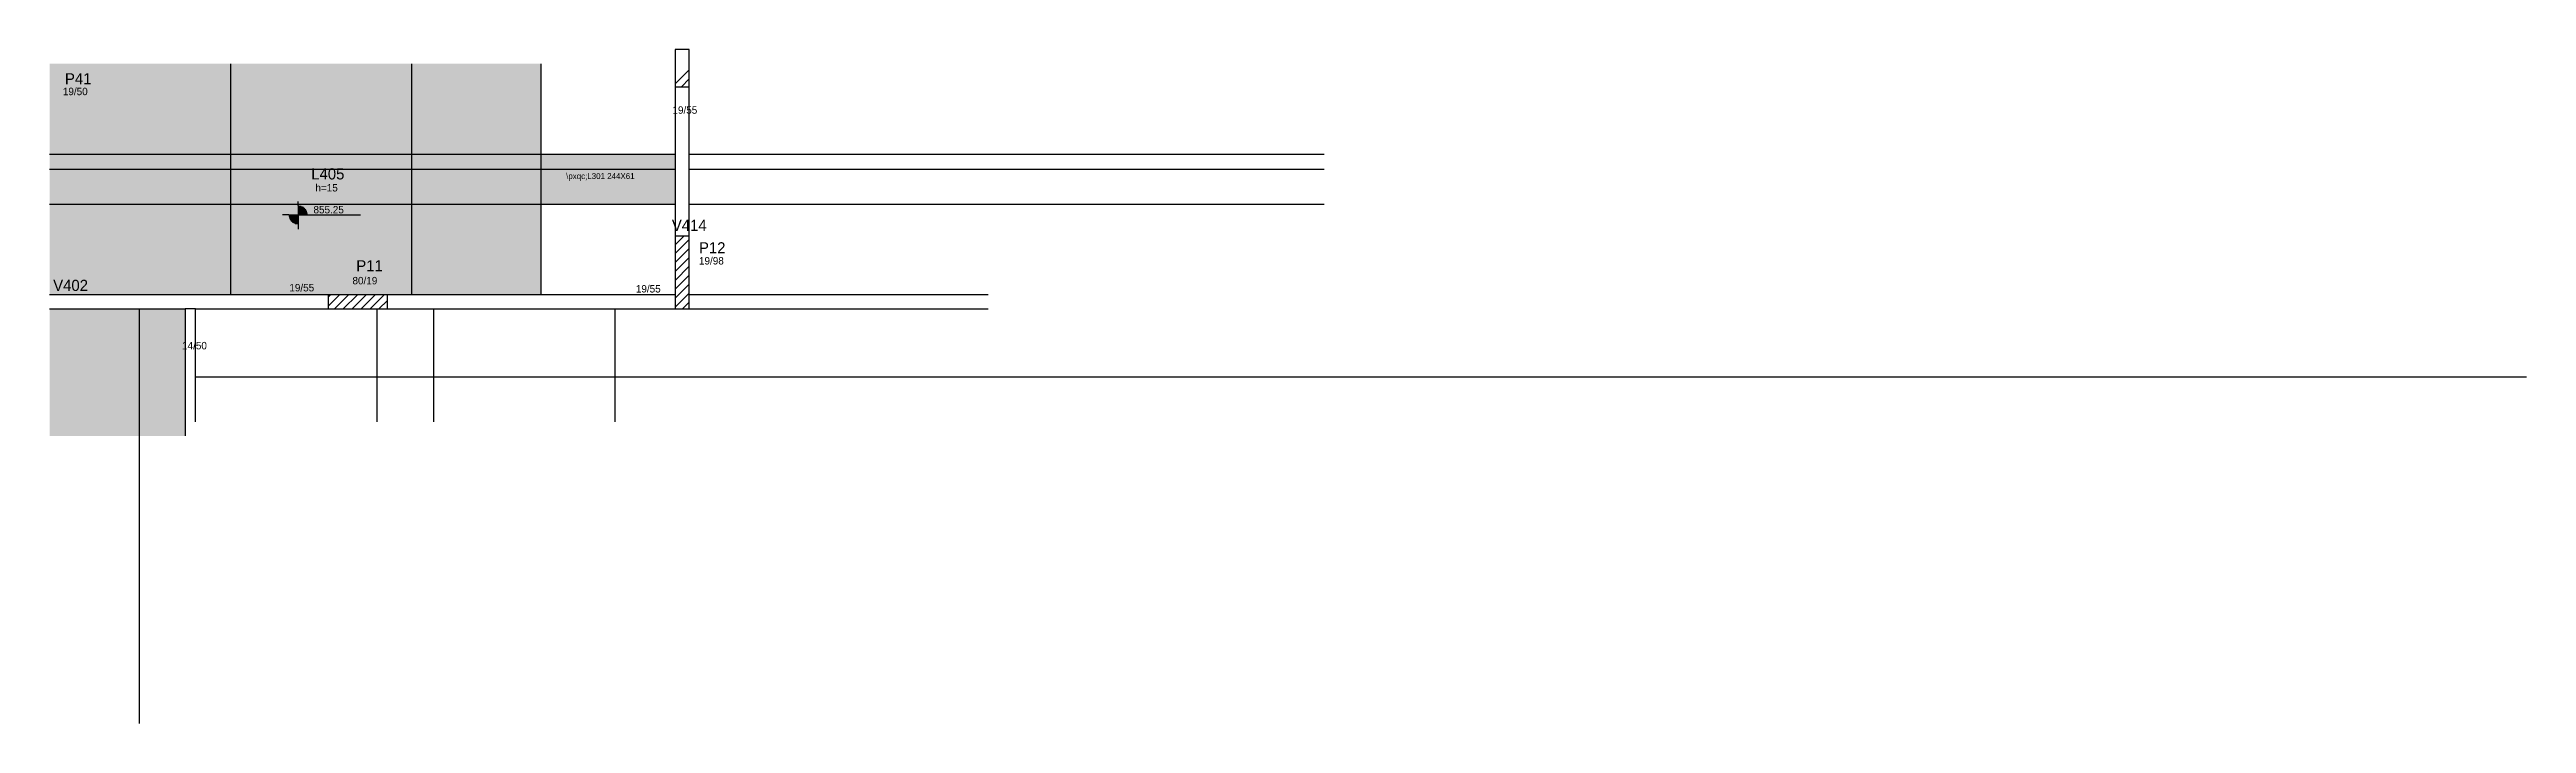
# Model space of a CAD drawing. Header units: metres. Extents: x 2443 to 5778, y 1626 to 2533.
import ezdxf

# ---------------------------------------------------------------- set-up
doc = ezdxf.new("R2010")
doc.units = ezdxf.units.M
for name, color, linetype in [('3', 7, 'Continuous'), ('4', 7, 'Continuous'), ('7', 7, 'Continuous'), ('AUX00', 7, 'Continuous'), ('Hachura', 7, 'Continuous'), ('Painéis', 7, 'Continuous'), ('REAPROVEITAMENTO', 7, 'Continuous')]:
    doc.layers.add(name, color=color, linetype=linetype)

msp = doc.modelspace()

# ---------------------------------------------------------------- hatches: boundary and pattern name
at = {"layer": 'Hachura'}
h = msp.add_hatch(color=7, dxfattribs=at)
h.dxf.hatch_style = 1
h.paths.add_polyline_path([(2443, 2372.1), (3285.5, 2372.1), (3285.5, 2372.1), (3285.5, 2392.1), (3285.5, 2392.1), (2443, 2392.1), (2443, 2392.1), (2443, 2372.1)])
h = msp.add_hatch(color=7, dxfattribs=at)
h.dxf.hatch_style = 1
h.paths.add_polyline_path([(3285.5, 2325.1), (3285.5, 2372.1), (3285.5, 2372.1), (3105, 2372.1), (3105, 2372.1), (3105, 2325.1), (3105, 2325.1), (3285.5, 2325.1)])
at = {"layer": 'REAPROVEITAMENTO'}
h = msp.add_hatch(color=7, dxfattribs=at)
h.dxf.hatch_style = 1
h.paths.add_polyline_path([(3105, 2372.1), (2443, 2372.1), (2443, 2372.1), (2443, 2514.1), (2443, 2514.1), (3105, 2514.1), (3105, 2514.1), (3105, 2372.1)])
h = msp.add_hatch(color=7, dxfattribs=at)
h.dxf.hatch_style = 1
h.paths.add_polyline_path([(3105, 2372.1), (2443, 2372.1), (2443, 2372.1), (2443, 2325.1), (2443, 2325.1), (3105, 2325.1), (3105, 2325.1), (3105, 2372.1)])
h = msp.add_hatch(color=7, dxfattribs=at)
h.dxf.hatch_style = 1
h.paths.add_polyline_path([(3105, 2325.1), (2443, 2325.1), (2443, 2325.1), (2443, 2203.1), (2443, 2203.1), (3105, 2203.1), (3105, 2203.1), (3105, 2325.1)])
h = msp.add_hatch(color=7, dxfattribs=at)
h.dxf.hatch_style = 1
h.paths.add_polyline_path([(2625.5, 2013.1), (2443, 2013.1), (2443, 2013.1), (2443, 2184.1), (2443, 2184.1), (2625.5, 2184.1), (2625.5, 2184.1), (2625.5, 2013.1)])

# ---------------------------------------------------------------- linework, layer by layer
at = {"layer": '3', "color": 7, "lineweight": 25}
for p, q in [((3285.5, 2486.9), (3304.5, 2505.9)), ((3293.8, 2483.1), (3304.5, 2493.8)), ((2765.3, 2310.5), (2756.8, 2310.5)), ((2765.3, 2310.5), (2790.3, 2310.5)), ((2777.8, 2309.7), (2765.3, 2309.7)), ((2777.8, 2308.9), (2765.4, 2308.9)), ((2777.8, 2308.1), (2765.5, 2308.1)), ((2777.8, 2307.3), (2765.7, 2307.3)), ((2777.8, 2306.6), (2765.9, 2306.6)), ((2777.8, 2305.8), (2766.2, 2305.8)), ((2777.8, 2305), (2766.6, 2305)), ((2777.8, 2304.2), (2767, 2304.2)), ((2777.8, 2303.4), (2767.5, 2303.4)), ((2777.8, 2302.6), (2768.1, 2302.6)), ((2777.8, 2301.8), (2768.8, 2301.8)), ((2777.8, 2323), (2777.8, 2328.5)), ((2777.8, 2323), (2777.8, 2298)), ((2777.8, 2322.4), (2781.6, 2322.4)), ((2777.8, 2321.6), (2783.5, 2321.6)), ((2777.8, 2320.8), (2784.8, 2320.8)), ((2777.8, 2320), (2785.9, 2320)), ((2777.8, 2319.2), (2786.7, 2319.2)), ((2777.8, 2318.4), (2787.4, 2318.4)), ((2777.8, 2317.7), (2788, 2317.7)), ((2777.8, 2316.9), (2788.5, 2316.9)), ((2777.8, 2316.1), (2789, 2316.1)), ((2777.8, 2315.3), (2789.3, 2315.3)), ((2777.8, 2314.5), (2789.6, 2314.5)), ((2777.8, 2313.7), (2789.9, 2313.7)), ((2777.8, 2312.9), (2790, 2312.9)), ((2777.8, 2312.1), (2790.2, 2312.1)), ((2777.8, 2311.3), (2790.3, 2311.3)), ((2790.3, 2310.5), (2861.7, 2310.5)), ((2777.8, 2301), (2769.7, 2301)), ((2777.8, 2300.2), (2770.7, 2300.2)), ((2777.8, 2299.4), (2772, 2299.4)), ((2777.8, 2298.6), (2773.9, 2298.6)), ((2777.8, 2298), (2777.8, 2291.2)), ((3285.5, 2270.5), (3297.1, 2282.1)), ((3285.5, 2258.5), (3304.5, 2277.5)), ((3285.5, 2246.4), (3304.5, 2265.4)), ((3285.5, 2234.4), (3304.5, 2253.4)), ((3285.5, 2222.4), (3304.5, 2241.4)), ((2818, 2187.6), (2833.4, 2203.1)), ((2818, 2199.7), (2821.4, 2203.1)), ((2826.5, 2184.1), (2845.5, 2203.1)), ((2838.5, 2184.1), (2857.5, 2203.1)), ((2850.5, 2184.1), (2869.5, 2203.1)), ((2862.5, 2184.1), (2881.5, 2203.1)), ((2874.6, 2184.1), (2893.6, 2203.1)), ((3285.5, 2210.4), (3304.5, 2229.4)), ((3285.5, 2198.4), (3304.5, 2217.4)), ((3285.5, 2186.3), (3304.5, 2205.3)), ((2886.6, 2184.1), (2898, 2195.5)), ((3295.3, 2184.1), (3304.5, 2193.3))]:
    msp.add_line(p, q, dxfattribs=at)
for points in [[(3285.5, 2483.1), (3285.5, 2282.1)], [(3304.5, 2282.1), (3304.5, 2483.1)], [(2632.5, 2203.1), (2443, 2203.1)], [(2818, 2203.1), (2632.5, 2203.1)], [(3285.5, 2203.1), (2898, 2203.1)], [(3707, 2203.1), (3304.5, 2203.1)], [(2443, 2184.1), (2625.5, 2184.1)], [(2625.5, 2184.1), (2625.5, 2013.1)], [(2639.5, 2184.1), (2625.5, 2184.1)], [(2639.5, 2184.1), (2818, 2184.1)], [(2639.5, 2032.1), (2639.5, 2184.1)], [(2898, 2184.1), (3285.5, 2184.1)], [(3304.5, 2184.1), (3707, 2184.1)]]:
    msp.add_lwpolyline(points, dxfattribs=at)
at = {"layer": '7', "color": 7, "lineweight": 25}
for points in [[(3285.5, 2483.1), (3304.5, 2483.1), (3304.5, 2533.1), (3285.5, 2533.1), (3285.5, 2483.1)], [(3285.5, 2184.1), (3304.5, 2184.1), (3304.5, 2282.1), (3285.5, 2282.1), (3285.5, 2184.1)], [(2818, 2184.1), (2898, 2184.1), (2898, 2203.1), (2818, 2203.1), (2818, 2184.1)]]:
    msp.add_lwpolyline(points, dxfattribs=at)
at = {"layer": 'Painéis', "color": 7, "lineweight": 25}
for p, q in [((2687, 2203.1), (2687, 2514.1)), ((2931, 2203.1), (2931, 2514.1)), ((3105, 2203.1), (3105, 2514.1)), ((2443, 2392.1), (3285.5, 2392.1)), ((2443, 2372.1), (3285.5, 2372.1)), ((3304.5, 2392.1), (4159.5, 2392.1)), ((3304.5, 2372.1), (4159.5, 2372.1)), ((2443, 2325.1), (3285.5, 2325.1)), ((3304.5, 2325.1), (4159.5, 2325.1)), ((2564, 1626.1), (2564, 2184.1)), ((2883.5, 2184.1), (2883.5, 2032.1)), ((2960, 2184.1), (2960, 2032.1)), ((3204, 2184.1), (3204, 2032.1)), ((2639.5, 2092.6), (5778.5, 2092.6))]:
    msp.add_line(p, q, dxfattribs=at)

# ---------------------------------------------------------------- texts
at = {"layer": '3', "color": 7, "lineweight": 25}
for s, p in [('19/50', (2460.9, 2471.7)), ('19/55', (3281.8, 2446.7)), ('h=15', (2801, 2342.1)), ('855.25', (2798.4, 2312.6)), ('19/98', (3317.5, 2243.8)), ('19/55', (2765.9, 2207.6)), ('80/19', (2850.9, 2217.1)), ('19/55', (3232.5, 2206.1)), ('14/50', (2621.4, 2129.6))]:
    msp.add_text(s, height=10, dxfattribs=at).set_placement(p)
at = {"layer": '4', "color": 7, "lineweight": 25}
for s, p in [('P41', (2463.7, 2486.3)), ('L405', (2795.4, 2358.3)), ('V414', (3281, 2289.1)), ('P12', (3317.5, 2258.8)), ('P11', (2856, 2234.6)), ('V402', (2447.9, 2208.2))]:
    msp.add_text(s, height=15, dxfattribs=at).set_placement(p)
at = {"layer": 'AUX00', "color": 7, "lineweight": 25}
msp.add_text('\\pxqc;L301^J244X61', height=8, dxfattribs=at).set_placement((3138.6, 2358.8))

doc.saveas('drawing.dxf')
